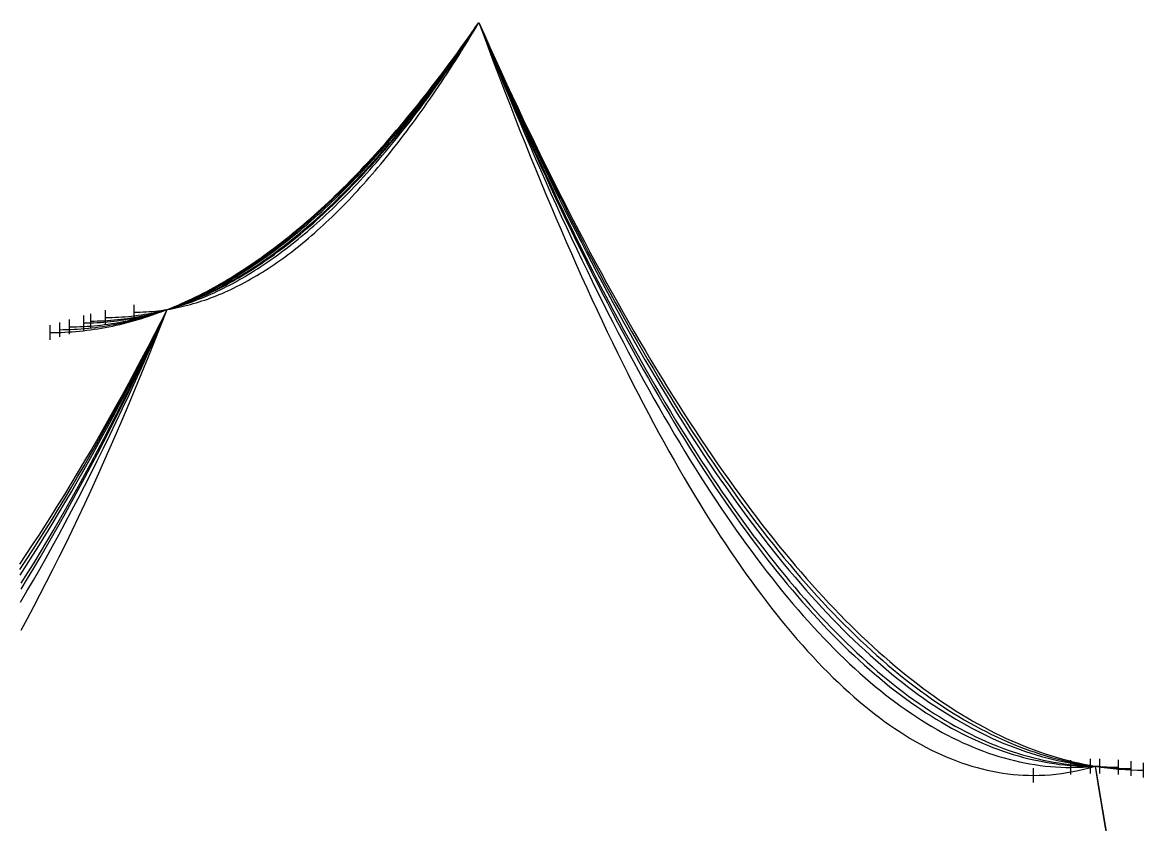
# Model space of a CAD drawing. Header units: metres. Extents: x -87 to 28195, y -4474 to 524.
# Drawn here: x 4300 to 5073, y -298 to 255 of the extents above; entities that cross this region are included whole.
import ezdxf

# ---------------------------------------------------------------- set-up
doc = ezdxf.new("R2010")
doc.units = ezdxf.units.M
for name, color, linetype in [('CATENARIES_-10_bare', 7, 'Continuous'), ('CATENARIES_-10_ICE', 7, 'Continuous'), ('CATENARIES_-19_bare', 7, 'Continuous'), ('CATENARIES_-19_HEAVY_ICE', 7, 'Continuous'), ('CATENARIES_0', 7, 'Continuous'), ('CATENARIES_0_ICE', 7, 'Continuous'), ('CATENARIES_50_theoretical', 7, 'Continuous')]:
    doc.layers.add(name, color=color, linetype=linetype)

msp = doc.modelspace()

# ---------------------------------------------------------------- linework, layer by layer
at = {"layer": 'CATENARIES_-10_bare'}
for p, q in [((4325.73, 38.17), (4325.73, 48.17)), ((5064.84, -264.47), (5064.84, -254.47))]:
    msp.add_line(p, q, dxfattribs=at)
for points in [[(4325.73, 43.17, 0), (4325.73, 43.17, 0), (4328.2, 43.19, 0), (4330.68, 43.24, 0), (4333.15, 43.31, 0), (4335.62, 43.42, 0), (4338.09, 43.56, 0), (4340.57, 43.73, 0), (4343.04, 43.93, 0), (4345.51, 44.16, 0), (4347.98, 44.43, 0), (4350.46, 44.72, 0), (4352.93, 45.05, 0), (4355.4, 45.4, 0), (4357.88, 45.79, 0), (4360.35, 46.21, 0), (4362.82, 46.66, 0), (4365.29, 47.14, 0), (4367.77, 47.65, 0), (4370.24, 48.19, 0), (4372.71, 48.76, 0), (4375.18, 49.36, 0), (4377.66, 50, 0), (4380.13, 50.66, 0), (4382.6, 51.36, 0), (4385.07, 52.09, 0), (4387.55, 52.84, 0), (4390.02, 53.63, 0), (4392.49, 54.45, 0), (4394.96, 55.3, 0), (4397.44, 56.19, 0), (4399.91, 57.1, 0), (4402.33, 58.02, 0), (4404.74, 58.97, 0), (4407.16, 59.95, 0), (4409.57, 60.96, 0), (4411.99, 62, 0), (4414.4, 63.07, 0), (4416.82, 64.17, 0), (4419.23, 65.3, 0), (4421.65, 66.46, 0), (4424.06, 67.65, 0), (4426.48, 68.86, 0), (4428.89, 70.11, 0), (4431.31, 71.39, 0), (4433.72, 72.69, 0), (4436.14, 74.03, 0), (4438.55, 75.39, 0), (4440.97, 76.79, 0), (4443.39, 78.21, 0), (4445.8, 79.67, 0), (4448.22, 81.15, 0), (4450.63, 82.66, 0), (4453.05, 84.21, 0), (4455.46, 85.78, 0), (4457.88, 87.38, 0), (4460.29, 89.01, 0), (4462.71, 90.67, 0), (4465.12, 92.36, 0), (4467.54, 94.08, 0), (4469.95, 95.83, 0), (4472.37, 97.61, 0), (4474.78, 99.42, 0), (4477.2, 101.26, 0), (4479.61, 103.13, 0), (4482.03, 105.02, 0), (4484.44, 106.95, 0), (4486.86, 108.91, 0), (4489.28, 110.89, 0), (4491.69, 112.91, 0), (4494.11, 114.96, 0), (4496.52, 117.03, 0), (4498.94, 119.14, 0), (4501.35, 121.27, 0), (4503.77, 123.44, 0), (4506.18, 125.63, 0), (4508.6, 127.85, 0), (4511.01, 130.11, 0), (4513.43, 132.39, 0), (4515.84, 134.7, 0), (4518.26, 137.04, 0), (4520.67, 139.42, 0), (4523.09, 141.82, 0), (4525.5, 144.25, 0), (4527.92, 146.71, 0), (4530.34, 149.2, 0), (4532.75, 151.72, 0), (4535.17, 154.27, 0), (4537.58, 156.85, 0), (4540, 159.46, 0), (4542.41, 162.1, 0), (4544.83, 164.77, 0), (4547.24, 167.47, 0), (4549.66, 170.19, 0), (4552.07, 172.95, 0), (4554.49, 175.74, 0), (4556.9, 178.56, 0), (4559.32, 181.4, 0), (4561.73, 184.28, 0), (4564.15, 187.19, 0), (4566.56, 190.12, 0), (4568.98, 193.09, 0), (4571.39, 196.09, 0), (4573.81, 199.11, 0), (4576.23, 202.17, 0), (4578.64, 205.25, 0), (4581.06, 208.37, 0), (4583.47, 211.51, 0), (4585.89, 214.68, 0), (4588.3, 217.89, 0), (4590.72, 221.12, 0), (4593.13, 224.39, 0), (4595.55, 227.68, 0), (4597.96, 231, 0), (4600.38, 234.36, 0), (4602.79, 237.74, 0), (4605.21, 241.15, 0), (4607.62, 244.59, 0), (4610.04, 248.07, 0), (4612.45, 251.57, 0), (4614.87, 255.1, 0)], [(4614.87, 255.1, 0), (4618.63, 246.5, 0), (4622.39, 237.97, 0), (4626.15, 229.51, 0), (4629.92, 221.13, 0), (4633.68, 212.82, 0), (4637.44, 204.58, 0), (4641.2, 196.42, 0), (4644.96, 188.33, 0), (4648.72, 180.31, 0), (4652.49, 172.37, 0), (4656.25, 164.5, 0), (4660.01, 156.7, 0), (4663.77, 148.98, 0), (4667.53, 141.32, 0), (4671.29, 133.75, 0), (4675.05, 126.24, 0), (4678.82, 118.81, 0), (4682.58, 111.45, 0), (4686.34, 104.16, 0), (4690.1, 96.95, 0), (4693.86, 89.81, 0), (4697.62, 82.74, 0), (4701.38, 75.75, 0), (4705.15, 68.83, 0), (4708.91, 61.98, 0), (4712.67, 55.2, 0), (4716.43, 48.5, 0), (4720.19, 41.87, 0), (4723.95, 35.31, 0), (4727.72, 28.83, 0), (4731.48, 22.41, 0), (4735.24, 16.07, 0), (4739, 9.81, 0), (4742.76, 3.61, 0), (4746.52, -2.51, 0), (4750.28, -8.56, 0), (4754.05, -14.54, 0), (4757.81, -20.44, 0), (4761.57, -26.28, 0), (4765.33, -32.04, 0), (4769.09, -37.72, 0), (4772.85, -43.34, 0), (4776.61, -48.88, 0), (4780.38, -54.35, 0), (4784.14, -59.75, 0), (4787.9, -65.07, 0), (4791.66, -70.33, 0), (4795.42, -75.51, 0), (4799.18, -80.62, 0), (4802.95, -85.65, 0), (4806.71, -90.62, 0), (4810.47, -95.51, 0), (4814.23, -100.33, 0), (4817.99, -105.08, 0), (4821.75, -109.75, 0), (4825.51, -114.35, 0), (4829.28, -118.89, 0), (4833.04, -123.34, 0), (4836.8, -127.73, 0), (4840.56, -132.05, 0), (4844.32, -136.29, 0), (4848.08, -140.46, 0), (4851.84, -144.56, 0), (4855.61, -148.58, 0), (4859.37, -152.54, 0), (4863.13, -156.42, 0), (4866.89, -160.23, 0), (4870.65, -163.97, 0), (4874.41, -167.64, 0), (4878.18, -171.23, 0), (4881.94, -174.76, 0), (4885.7, -178.21, 0), (4889.46, -181.59, 0), (4893.22, -184.89, 0), (4896.98, -188.13, 0), (4900.74, -191.29, 0), (4904.51, -194.38, 0), (4908.27, -197.4, 0), (4912.03, -200.35, 0), (4915.79, -203.23, 0), (4919.55, -206.03, 0), (4923.31, -208.76, 0), (4927.07, -211.42, 0), (4930.84, -214.01, 0), (4934.6, -216.53, 0), (4938.36, -218.98, 0), (4942.12, -221.35, 0), (4945.88, -223.65, 0), (4949.64, -225.88, 0), (4953.41, -228.04, 0), (4957.17, -230.13, 0), (4960.93, -232.14, 0), (4964.69, -234.08, 0), (4968.45, -235.96, 0), (4972.21, -237.76, 0), (4975.97, -239.48, 0), (4979.74, -241.14, 0), (4983.5, -242.72, 0), (4987.26, -244.24, 0), (4991.02, -245.68, 0), (4994.78, -247.05, 0), (4998.54, -248.35, 0), (5002.3, -249.57, 0), (5006.07, -250.73, 0), (5009.83, -251.81, 0), (5013.59, -252.82, 0), (5017.35, -253.76, 0), (5021.11, -254.63, 0), (5024.87, -255.43, 0), (5028.64, -256.15, 0), (5032.4, -256.81, 0), (5036.16, -257.39, 0), (5039.92, -257.9, 0), (5044.07, -258.38, 0), (5048.23, -258.77, 0), (5052.38, -259.08, 0), (5056.54, -259.3, 0), (5060.69, -259.43, 0), (5064.84, -259.47, 0)], [(4298.31, -122.14, 0), (4302.73, -115.45, 0), (4307.14, -108.66, 0), (4311.56, -101.76, 0), (4315.98, -94.77, 0), (4320.4, -87.68, 0), (4324.81, -80.49, 0), (4329.23, -73.2, 0), (4333.65, -65.81, 0), (4338.07, -58.32, 0), (4342.48, -50.73, 0), (4346.9, -43.03, 0), (4351.32, -35.24, 0), (4355.74, -27.35, 0), (4360.15, -19.36, 0), (4364.57, -11.26, 0), (4368.99, -3.07, 0), (4373.41, 5.22, 0), (4377.82, 13.62, 0), (4382.24, 22.11, 0), (4386.66, 30.71, 0), (4391.08, 39.41, 0), (4395.49, 48.2, 0), (4399.91, 57.1, 0)], [(5039.92, -257.9, 0), (5042.42, -272.89, 0), (5044.92, -287.74, 0), (5047.42, -302.45, 0)]]:
    msp.add_polyline3d(points, dxfattribs=at)
at = {"layer": 'CATENARIES_-10_ICE'}
for p, q in [((4342.24, 42.84), (4342.24, 52.84)), ((5043.2, -262.93), (5043.2, -252.93))]:
    msp.add_line(p, q, dxfattribs=at)
for points in [[(4342.24, 47.84, 0), (4344.55, 47.86, 0), (4346.86, 47.9, 0), (4349.16, 47.98, 0), (4351.47, 48.08, 0), (4353.78, 48.21, 0), (4356.08, 48.38, 0), (4358.39, 48.57, 0), (4360.7, 48.79, 0), (4363, 49.04, 0), (4365.31, 49.32, 0), (4367.62, 49.64, 0), (4369.92, 49.98, 0), (4372.23, 50.35, 0), (4374.54, 50.75, 0), (4376.84, 51.18, 0), (4379.15, 51.63, 0), (4381.46, 52.12, 0), (4383.76, 52.64, 0), (4386.07, 53.19, 0), (4388.38, 53.77, 0), (4390.68, 54.37, 0), (4392.99, 55.01, 0), (4395.3, 55.68, 0), (4397.6, 56.37, 0), (4399.91, 57.1, 0), (4402.2, 57.85, 0), (4404.48, 58.63, 0), (4406.77, 59.43, 0), (4409.06, 60.27, 0), (4411.34, 61.13, 0), (4413.63, 62.03, 0), (4415.92, 62.95, 0), (4418.2, 63.91, 0), (4420.49, 64.89, 0), (4422.78, 65.9, 0), (4425.06, 66.94, 0), (4427.35, 68.01, 0), (4429.64, 69.11, 0), (4431.93, 70.23, 0), (4434.21, 71.39, 0), (4436.5, 72.58, 0), (4438.79, 73.79, 0), (4441.07, 75.03, 0), (4443.36, 76.31, 0), (4445.65, 77.61, 0), (4447.93, 78.94, 0), (4450.22, 80.3, 0), (4452.51, 81.69, 0), (4454.79, 83.11, 0), (4457.08, 84.56, 0), (4459.37, 86.04, 0), (4461.65, 87.54, 0), (4463.94, 89.08, 0), (4466.23, 90.64, 0), (4468.51, 92.24, 0), (4470.8, 93.86, 0), (4473.09, 95.51, 0), (4475.37, 97.2, 0), (4477.66, 98.91, 0), (4479.95, 100.65, 0), (4482.24, 102.42, 0), (4484.52, 104.21, 0), (4486.81, 106.04, 0), (4489.1, 107.9, 0), (4491.38, 109.78, 0), (4493.67, 111.7, 0), (4495.96, 113.64, 0), (4498.24, 115.62, 0), (4500.53, 117.62, 0), (4502.82, 119.65, 0), (4505.1, 121.71, 0), (4507.39, 123.8, 0), (4509.68, 125.92, 0), (4511.96, 128.07, 0), (4514.25, 130.25, 0), (4516.54, 132.46, 0), (4518.82, 134.7, 0), (4521.11, 136.96, 0), (4523.4, 139.26, 0), (4525.68, 141.58, 0), (4527.97, 143.93, 0), (4530.26, 146.32, 0), (4532.54, 148.73, 0), (4534.83, 151.17, 0), (4537.12, 153.64, 0), (4539.41, 156.14, 0), (4541.69, 158.67, 0), (4543.98, 161.23, 0), (4546.27, 163.82, 0), (4548.55, 166.44, 0), (4550.84, 169.08, 0), (4553.13, 171.76, 0), (4555.41, 174.46, 0), (4557.7, 177.2, 0), (4559.99, 179.96, 0), (4562.27, 182.75, 0), (4564.56, 185.58, 0), (4566.85, 188.43, 0), (4569.13, 191.31, 0), (4571.42, 194.22, 0), (4573.71, 197.16, 0), (4575.99, 200.13, 0), (4578.28, 203.13, 0), (4580.57, 206.16, 0), (4582.85, 209.21, 0), (4585.14, 212.3, 0), (4587.43, 215.42, 0), (4589.72, 218.56, 0), (4592, 221.74, 0), (4594.29, 224.94, 0), (4596.58, 228.17, 0), (4598.86, 231.44, 0), (4601.15, 234.73, 0), (4603.44, 238.05, 0), (4605.72, 241.4, 0), (4608.01, 244.78, 0), (4610.3, 248.19, 0), (4612.58, 251.63, 0), (4614.87, 255.1, 0)], [(4614.87, 255.1, 0), (4618.44, 246.54, 0), (4622.01, 238.05, 0), (4625.59, 229.64, 0), (4629.16, 221.3, 0), (4632.73, 213.03, 0), (4636.3, 204.83, 0), (4639.87, 196.71, 0), (4643.44, 188.66, 0), (4647.02, 180.68, 0), (4650.59, 172.78, 0), (4654.16, 164.95, 0), (4657.73, 157.19, 0), (4661.3, 149.5, 0), (4664.88, 141.89, 0), (4668.45, 134.35, 0), (4672.02, 126.88, 0), (4675.59, 119.48, 0), (4679.16, 112.16, 0), (4682.74, 104.91, 0), (4686.31, 97.73, 0), (4689.88, 90.62, 0), (4693.45, 83.59, 0), (4697.02, 76.63, 0), (4700.59, 69.74, 0), (4704.17, 62.92, 0), (4707.74, 56.18, 0), (4711.31, 49.5, 0), (4714.88, 42.9, 0), (4718.45, 36.38, 0), (4722.03, 29.92, 0), (4725.6, 23.54, 0), (4729.17, 17.23, 0), (4732.74, 10.99, 0), (4736.31, 4.82, 0), (4739.88, -1.28, 0), (4743.46, -7.3, 0), (4747.03, -13.25, 0), (4750.6, -19.13, 0), (4754.17, -24.94, 0), (4757.74, -30.67, 0), (4761.32, -36.33, 0), (4764.89, -41.93, 0), (4768.46, -47.45, 0), (4772.03, -52.89, 0), (4775.6, -58.27, 0), (4779.18, -63.57, 0), (4782.75, -68.81, 0), (4786.32, -73.97, 0), (4789.89, -79.06, 0), (4793.46, -84.07, 0), (4797.03, -89.02, 0), (4800.61, -93.89, 0), (4804.18, -98.69, 0), (4807.75, -103.42, 0), (4811.32, -108.08, 0), (4814.89, -112.67, 0), (4818.47, -117.19, 0), (4822.04, -121.63, 0), (4825.61, -126, 0), (4829.18, -130.3, 0), (4832.75, -134.53, 0), (4836.32, -138.69, 0), (4839.9, -142.78, 0), (4843.47, -146.79, 0), (4847.04, -150.73, 0), (4850.61, -154.61, 0), (4854.18, -158.41, 0), (4857.76, -162.14, 0), (4861.33, -165.79, 0), (4864.9, -169.38, 0), (4868.47, -172.9, 0), (4872.04, -176.34, 0), (4875.61, -179.71, 0), (4879.19, -183.01, 0), (4882.76, -186.24, 0), (4886.33, -189.4, 0), (4889.9, -192.49, 0), (4893.47, -195.5, 0), (4897.05, -198.45, 0), (4900.62, -201.32, 0), (4904.19, -204.12, 0), (4907.76, -206.85, 0), (4911.33, -209.51, 0), (4914.91, -212.1, 0), (4918.48, -214.62, 0), (4922.05, -217.07, 0), (4925.62, -219.44, 0), (4929.19, -221.74, 0), (4932.76, -223.98, 0), (4936.34, -226.14, 0), (4939.91, -228.23, 0), (4943.48, -230.25, 0), (4947.05, -232.2, 0), (4950.62, -234.07, 0), (4954.2, -235.88, 0), (4957.77, -237.61, 0), (4961.34, -239.28, 0), (4964.91, -240.87, 0), (4968.48, -242.39, 0), (4972.05, -243.84, 0), (4975.63, -245.22, 0), (4979.2, -246.53, 0), (4982.77, -247.77, 0), (4986.34, -248.93, 0), (4989.91, -250.03, 0), (4993.49, -251.05, 0), (4997.06, -252, 0), (5000.63, -252.89, 0), (5004.2, -253.7, 0), (5007.77, -254.44, 0), (5011.35, -255.11, 0), (5014.92, -255.7, 0), (5018.49, -256.23, 0), (5022.06, -256.69, 0), (5025.63, -257.07, 0), (5029.2, -257.38, 0), (5032.78, -257.63, 0), (5036.35, -257.8, 0), (5039.92, -257.9, 0), (5043.2, -257.93, 0)], [(4299.23, -131.69, 0), (4303.6, -124.68, 0), (4307.98, -117.55, 0), (4312.36, -110.32, 0), (4316.74, -102.98, 0), (4321.11, -95.53, 0), (4325.49, -87.97, 0), (4329.87, -80.31, 0), (4334.25, -72.54, 0), (4338.62, -64.65, 0), (4343, -56.66, 0), (4347.38, -48.56, 0), (4351.76, -40.36, 0), (4356.13, -32.04, 0), (4360.51, -23.62, 0), (4364.89, -15.08, 0), (4369.27, -6.44, 0), (4373.64, 2.31, 0), (4378.02, 11.17, 0), (4382.4, 20.14, 0), (4386.78, 29.21, 0), (4391.15, 38.4, 0), (4395.53, 47.7, 0), (4399.91, 57.1, 0)], [(5039.92, -257.9, 0), (5042.38, -272.74, 0), (5044.84, -287.43, 0), (5047.3, -301.99, 0)]]:
    msp.add_polyline3d(points, dxfattribs=at)
at = {"layer": 'CATENARIES_-19_bare'}
for p, q in [((4319.22, 36.19), (4319.22, 46.19)), ((5073.38, -265.63), (5073.38, -255.63))]:
    msp.add_line(p, q, dxfattribs=at)
for points in [[(4319.22, 41.19, 0), (4321.74, 41.21, 0), (4324.26, 41.25, 0), (4326.78, 41.33, 0), (4329.31, 41.44, 0), (4331.83, 41.58, 0), (4334.35, 41.75, 0), (4336.87, 41.95, 0), (4339.39, 42.19, 0), (4341.91, 42.45, 0), (4344.44, 42.75, 0), (4346.96, 43.07, 0), (4349.48, 43.43, 0), (4352, 43.82, 0), (4354.52, 44.24, 0), (4357.04, 44.69, 0), (4359.56, 45.17, 0), (4362.09, 45.68, 0), (4364.61, 46.22, 0), (4367.13, 46.8, 0), (4369.65, 47.41, 0), (4372.17, 48.04, 0), (4374.69, 48.71, 0), (4377.22, 49.41, 0), (4379.74, 50.14, 0), (4382.26, 50.9, 0), (4384.78, 51.69, 0), (4387.3, 52.52, 0), (4389.82, 53.37, 0), (4392.35, 54.26, 0), (4394.87, 55.17, 0), (4397.39, 56.12, 0), (4399.91, 57.1, 0), (4402.38, 58.09, 0), (4404.85, 59.11, 0), (4407.32, 60.16, 0), (4409.79, 61.24, 0), (4412.26, 62.34, 0), (4414.73, 63.48, 0), (4417.21, 64.65, 0), (4419.68, 65.85, 0), (4422.15, 67.08, 0), (4424.62, 68.34, 0), (4427.09, 69.62, 0), (4429.56, 70.94, 0), (4432.03, 72.29, 0), (4434.5, 73.67, 0), (4436.97, 75.07, 0), (4439.44, 76.51, 0), (4441.91, 77.98, 0), (4444.38, 79.48, 0), (4446.86, 81, 0), (4449.33, 82.56, 0), (4451.8, 84.15, 0), (4454.27, 85.76, 0), (4456.74, 87.41, 0), (4459.21, 89.09, 0), (4461.68, 90.79, 0), (4464.15, 92.53, 0), (4466.62, 94.29, 0), (4469.09, 96.09, 0), (4471.56, 97.92, 0), (4474.03, 99.77, 0), (4476.5, 101.66, 0), (4478.98, 103.57, 0), (4481.45, 105.52, 0), (4483.92, 107.49, 0), (4486.39, 109.5, 0), (4488.86, 111.53, 0), (4491.33, 113.6, 0), (4493.8, 115.69, 0), (4496.27, 117.82, 0), (4498.74, 119.97, 0), (4501.21, 122.16, 0), (4503.68, 124.37, 0), (4506.15, 126.62, 0), (4508.63, 128.89, 0), (4511.1, 131.2, 0), (4513.57, 133.53, 0), (4516.04, 135.9, 0), (4518.51, 138.29, 0), (4520.98, 140.72, 0), (4523.45, 143.17, 0), (4525.92, 145.66, 0), (4528.39, 148.17, 0), (4530.86, 150.72, 0), (4533.33, 153.29, 0), (4535.8, 155.9, 0), (4538.28, 158.53, 0), (4540.75, 161.19, 0), (4543.22, 163.89, 0), (4545.69, 166.61, 0), (4548.16, 169.37, 0), (4550.63, 172.15, 0), (4553.1, 174.97, 0), (4555.57, 177.81, 0), (4558.04, 180.69, 0), (4560.51, 183.59, 0), (4562.98, 186.53, 0), (4565.45, 189.49, 0), (4567.92, 192.48, 0), (4570.4, 195.51, 0), (4572.87, 198.56, 0), (4575.34, 201.65, 0), (4577.81, 204.76, 0), (4580.28, 207.91, 0), (4582.75, 211.08, 0), (4585.22, 214.29, 0), (4587.69, 217.53, 0), (4590.16, 220.79, 0), (4592.63, 224.09, 0), (4595.1, 227.41, 0), (4597.57, 230.77, 0), (4600.05, 234.15, 0), (4602.52, 237.57, 0), (4604.99, 241.01, 0), (4607.46, 244.49, 0), (4609.93, 248, 0), (4612.4, 251.53, 0), (4614.87, 255.1, 0)], [(4614.87, 255.1, 0), (4618.7, 246.49, 0), (4622.53, 237.95, 0), (4626.36, 229.48, 0), (4630.19, 221.09, 0), (4634.02, 212.77, 0), (4637.85, 204.52, 0), (4641.67, 196.34, 0), (4645.5, 188.24, 0), (4649.33, 180.22, 0), (4653.16, 172.26, 0), (4656.99, 164.38, 0), (4660.82, 156.57, 0), (4664.65, 148.84, 0), (4668.48, 141.18, 0), (4672.31, 133.59, 0), (4676.14, 126.07, 0), (4679.97, 118.63, 0), (4683.8, 111.26, 0), (4687.63, 103.97, 0), (4691.46, 96.74, 0), (4695.28, 89.59, 0), (4699.11, 82.51, 0), (4702.94, 75.51, 0), (4706.77, 68.58, 0), (4710.6, 61.72, 0), (4714.43, 54.93, 0), (4718.26, 48.22, 0), (4722.09, 41.58, 0), (4725.92, 35.01, 0), (4729.75, 28.51, 0), (4733.58, 22.09, 0), (4737.41, 15.74, 0), (4741.24, 9.46, 0), (4745.07, 3.26, 0), (4748.89, -2.88, 0), (4752.72, -8.94, 0), (4756.55, -14.92, 0), (4760.38, -20.84, 0), (4764.21, -26.68, 0), (4768.04, -32.45, 0), (4771.87, -38.15, 0), (4775.7, -43.78, 0), (4779.53, -49.33, 0), (4783.36, -54.81, 0), (4787.19, -60.22, 0), (4791.02, -65.55, 0), (4794.85, -70.82, 0), (4798.68, -76.01, 0), (4802.5, -81.13, 0), (4806.33, -86.17, 0), (4810.16, -91.15, 0), (4813.99, -96.05, 0), (4817.82, -100.88, 0), (4821.65, -105.64, 0), (4825.48, -110.32, 0), (4829.31, -114.94, 0), (4833.14, -119.48, 0), (4836.97, -123.95, 0), (4840.8, -128.34, 0), (4844.63, -132.67, 0), (4848.46, -136.92, 0), (4852.29, -141.1, 0), (4856.11, -145.21, 0), (4859.94, -149.25, 0), (4863.77, -153.21, 0), (4867.6, -157.1, 0), (4871.43, -160.92, 0), (4875.26, -164.67, 0), (4879.09, -168.35, 0), (4882.92, -171.95, 0), (4886.75, -175.49, 0), (4890.58, -178.95, 0), (4894.41, -182.34, 0), (4898.24, -185.65, 0), (4902.07, -188.9, 0), (4905.9, -192.07, 0), (4909.72, -195.17, 0), (4913.55, -198.2, 0), (4917.38, -201.16, 0), (4921.21, -204.04, 0), (4925.04, -206.86, 0), (4928.87, -209.6, 0), (4932.7, -212.27, 0), (4936.53, -214.87, 0), (4940.36, -217.39, 0), (4944.19, -219.85, 0), (4948.02, -222.23, 0), (4951.85, -224.54, 0), (4955.68, -226.78, 0), (4959.51, -228.95, 0), (4963.33, -231.04, 0), (4967.16, -233.07, 0), (4970.99, -235.02, 0), (4974.82, -236.9, 0), (4978.65, -238.71, 0), (4982.48, -240.45, 0), (4986.31, -242.11, 0), (4990.14, -243.71, 0), (4993.97, -245.23, 0), (4997.8, -246.68, 0), (5001.63, -248.06, 0), (5005.46, -249.36, 0), (5009.29, -250.6, 0), (5013.12, -251.76, 0), (5016.94, -252.85, 0), (5020.77, -253.87, 0), (5024.6, -254.82, 0), (5028.43, -255.7, 0), (5032.26, -256.5, 0), (5036.09, -257.24, 0), (5039.92, -257.9, 0), (5044.1, -258.54, 0), (5048.28, -259.1, 0), (5052.47, -259.57, 0), (5056.65, -259.95, 0), (5060.83, -260.25, 0), (5065.01, -260.46, 0), (5069.2, -260.59, 0), (5073.38, -260.63, 0)], [(4298.2, -118.5, 0), (4302.62, -111.93, 0), (4307.04, -105.26, 0), (4311.46, -98.5, 0), (4315.89, -91.64, 0), (4320.31, -84.68, 0), (4324.73, -77.63, 0), (4329.15, -70.48, 0), (4333.58, -63.24, 0), (4338, -55.89, 0), (4342.42, -48.45, 0), (4346.84, -40.92, 0), (4351.26, -33.28, 0), (4355.69, -25.55, 0), (4360.11, -17.72, 0), (4364.53, -9.8, 0), (4368.95, -1.78, 0), (4373.38, 6.34, 0), (4377.8, 14.56, 0), (4382.22, 22.87, 0), (4386.64, 31.28, 0), (4391.07, 39.79, 0), (4395.49, 48.4, 0), (4399.91, 57.1, 0)], [(5039.92, -257.9, 0), (5042.46, -273.03, 0), (5045, -288.02, 0), (5047.54, -302.87, 0)]]:
    msp.add_polyline3d(points, dxfattribs=at)
at = {"layer": 'CATENARIES_-19_HEAVY_ICE'}
for p, q in [((4357.41, 46.57), (4357.41, 56.57)), ((5023.3, -263.75), (5023.3, -253.75))]:
    msp.add_line(p, q, dxfattribs=at)
for points in [[(4357.41, 51.57, 0), (4359.65, 51.58, 0), (4361.89, 51.63, 0), (4364.12, 51.7, 0), (4366.36, 51.81, 0), (4368.6, 51.95, 0), (4370.83, 52.12, 0), (4373.07, 52.32, 0), (4375.31, 52.55, 0), (4377.54, 52.81, 0), (4379.78, 53.1, 0), (4382.02, 53.42, 0), (4384.25, 53.77, 0), (4386.49, 54.16, 0), (4388.73, 54.57, 0), (4390.96, 55.02, 0), (4393.2, 55.49, 0), (4395.44, 56, 0), (4397.67, 56.53, 0), (4399.91, 57.1, 0), (4402.06, 57.67, 0), (4404.21, 58.28, 0), (4406.36, 58.91, 0), (4408.51, 59.57, 0), (4410.66, 60.25, 0), (4412.81, 60.97, 0), (4414.96, 61.71, 0), (4417.11, 62.49, 0), (4419.26, 63.29, 0), (4421.41, 64.12, 0), (4423.56, 64.97, 0), (4425.71, 65.86, 0), (4427.85, 66.77, 0), (4430, 67.72, 0), (4432.15, 68.69, 0), (4434.3, 69.69, 0), (4436.45, 70.71, 0), (4438.6, 71.77, 0), (4440.75, 72.85, 0), (4442.9, 73.97, 0), (4445.05, 75.11, 0), (4447.2, 76.28, 0), (4449.35, 77.47, 0), (4451.5, 78.7, 0), (4453.65, 79.95, 0), (4455.8, 81.24, 0), (4457.95, 82.55, 0), (4460.1, 83.89, 0), (4462.25, 85.25, 0), (4464.4, 86.65, 0), (4466.55, 88.08, 0), (4468.7, 89.53, 0), (4470.85, 91.01, 0), (4473, 92.52, 0), (4475.15, 94.06, 0), (4477.3, 95.62, 0), (4479.45, 97.22, 0), (4481.59, 98.84, 0), (4483.74, 100.49, 0), (4485.89, 102.17, 0), (4488.04, 103.88, 0), (4490.19, 105.62, 0), (4492.34, 107.39, 0), (4494.49, 109.18, 0), (4496.64, 111, 0), (4498.79, 112.85, 0), (4500.94, 114.73, 0), (4503.09, 116.64, 0), (4505.24, 118.57, 0), (4507.39, 120.54, 0), (4509.54, 122.53, 0), (4511.69, 124.55, 0), (4513.84, 126.6, 0), (4515.99, 128.68, 0), (4518.14, 130.79, 0), (4520.29, 132.92, 0), (4522.44, 135.09, 0), (4524.59, 137.28, 0), (4526.74, 139.5, 0), (4528.89, 141.75, 0), (4531.04, 144.02, 0), (4533.19, 146.33, 0), (4535.33, 148.66, 0), (4537.48, 151.03, 0), (4539.63, 153.42, 0), (4541.78, 155.84, 0), (4543.93, 158.29, 0), (4546.08, 160.76, 0), (4548.23, 163.27, 0), (4550.38, 165.8, 0), (4552.53, 168.37, 0), (4554.68, 170.96, 0), (4556.83, 173.58, 0), (4558.98, 176.22, 0), (4561.13, 178.9, 0), (4563.28, 181.6, 0), (4565.43, 184.34, 0), (4567.58, 187.1, 0), (4569.73, 189.89, 0), (4571.88, 192.71, 0), (4574.03, 195.56, 0), (4576.18, 198.43, 0), (4578.33, 201.34, 0), (4580.48, 204.27, 0), (4582.63, 207.24, 0), (4584.78, 210.23, 0), (4586.93, 213.24, 0), (4589.07, 216.29, 0), (4591.22, 219.37, 0), (4593.37, 222.47, 0), (4595.52, 225.61, 0), (4597.67, 228.77, 0), (4599.82, 231.96, 0), (4601.97, 235.18, 0), (4604.12, 238.43, 0), (4606.27, 241.71, 0), (4608.42, 245.01, 0), (4610.57, 248.35, 0), (4612.72, 251.71, 0), (4614.87, 255.1, 0)], [(4614.87, 255.1, 0), (4618.42, 246.16, 0), (4621.97, 237.29, 0), (4625.52, 228.51, 0), (4629.08, 219.81, 0), (4632.63, 211.18, 0), (4636.18, 202.64, 0), (4639.73, 194.17, 0), (4643.28, 185.78, 0), (4646.83, 177.48, 0), (4650.39, 169.25, 0), (4653.94, 161.1, 0), (4657.49, 153.03, 0), (4661.04, 145.04, 0), (4664.59, 137.13, 0), (4668.14, 129.3, 0), (4671.7, 121.55, 0), (4675.25, 113.88, 0), (4678.8, 106.28, 0), (4682.35, 98.77, 0), (4685.9, 91.33, 0), (4689.45, 83.98, 0), (4693, 76.7, 0), (4696.56, 69.5, 0), (4700.11, 62.38, 0), (4703.66, 55.34, 0), (4707.21, 48.37, 0), (4710.76, 41.49, 0), (4714.31, 34.69, 0), (4717.87, 27.96, 0), (4721.42, 21.31, 0), (4724.97, 14.74, 0), (4728.52, 8.25, 0), (4732.07, 1.84, 0), (4735.62, -4.49, 0), (4739.17, -10.75, 0), (4742.73, -16.92, 0), (4746.28, -23.02, 0), (4749.83, -29.04, 0), (4753.38, -34.98, 0), (4756.93, -40.85, 0), (4760.48, -46.63, 0), (4764.04, -52.34, 0), (4767.59, -57.96, 0), (4771.14, -63.51, 0), (4774.69, -68.99, 0), (4778.24, -74.38, 0), (4781.79, -79.69, 0), (4785.35, -84.93, 0), (4788.9, -90.09, 0), (4792.45, -95.17, 0), (4796, -100.17, 0), (4799.55, -105.1, 0), (4803.1, -109.94, 0), (4806.65, -114.71, 0), (4810.21, -119.4, 0), (4813.76, -124.01, 0), (4817.31, -128.55, 0), (4820.86, -133.01, 0), (4824.41, -137.38, 0), (4827.96, -141.68, 0), (4831.52, -145.91, 0), (4835.07, -150.05, 0), (4838.62, -154.12, 0), (4842.17, -158.11, 0), (4845.72, -162.02, 0), (4849.27, -165.86, 0), (4852.82, -169.61, 0), (4856.38, -173.29, 0), (4859.93, -176.89, 0), (4863.48, -180.41, 0), (4867.03, -183.86, 0), (4870.58, -187.23, 0), (4874.13, -190.52, 0), (4877.69, -193.73, 0), (4881.24, -196.86, 0), (4884.79, -199.92, 0), (4888.34, -202.9, 0), (4891.89, -205.8, 0), (4895.44, -208.63, 0), (4899, -211.37, 0), (4902.55, -214.04, 0), (4906.1, -216.64, 0), (4909.65, -219.15, 0), (4913.2, -221.59, 0), (4916.75, -223.95, 0), (4920.3, -226.23, 0), (4923.86, -228.43, 0), (4927.41, -230.56, 0), (4930.96, -232.61, 0), (4934.51, -234.58, 0), (4938.06, -236.48, 0), (4941.61, -238.3, 0), (4945.17, -240.04, 0), (4948.72, -241.7, 0), (4952.27, -243.28, 0), (4955.82, -244.79, 0), (4959.37, -246.22, 0), (4962.92, -247.57, 0), (4966.48, -248.85, 0), (4970.03, -250.05, 0), (4973.58, -251.17, 0), (4977.13, -252.21, 0), (4980.68, -253.18, 0), (4984.23, -254.07, 0), (4987.78, -254.88, 0), (4991.34, -255.62, 0), (4994.89, -256.27, 0), (4998.44, -256.85, 0), (5001.99, -257.35, 0), (5005.54, -257.78, 0), (5009.09, -258.13, 0), (5012.65, -258.4, 0), (5016.2, -258.59, 0), (5019.75, -258.71, 0), (5023.3, -258.75, 0), (5027.46, -258.69, 0), (5031.61, -258.53, 0), (5035.77, -258.27, 0), (5039.92, -257.9, 0)], [(4298.74, -144.7, 0), (4303.14, -137.25, 0), (4307.54, -129.68, 0), (4311.94, -122, 0), (4316.34, -114.19, 0), (4320.74, -106.26, 0), (4325.13, -98.22, 0), (4329.53, -90.05, 0), (4333.93, -81.76, 0), (4338.33, -73.35, 0), (4342.73, -64.82, 0), (4347.13, -56.17, 0), (4351.53, -47.39, 0), (4355.92, -38.5, 0), (4360.32, -29.49, 0), (4364.72, -20.35, 0), (4369.12, -11.09, 0), (4373.52, -1.72, 0), (4377.92, 7.78, 0), (4382.32, 17.4, 0), (4386.71, 27.15, 0), (4391.11, 37.01, 0), (4395.51, 46.99, 0), (4399.91, 57.1, 0)], [(5039.92, -257.9, 0), (5042.38, -272.78, 0), (5044.84, -287.51, 0), (5047.3, -302.11, 0)]]:
    msp.add_polyline3d(points, dxfattribs=at)
at = {"layer": 'CATENARIES_0'}
for p, q in [((4332.4, 40.13), (4332.4, 50.13)), ((5056.1, -263.59), (5056.1, -253.59))]:
    msp.add_line(p, q, dxfattribs=at)
for points in [[(4332.4, 45.13, 0), (4334.81, 45.14, 0), (4337.22, 45.19, 0), (4339.64, 45.27, 0), (4342.05, 45.37, 0), (4344.46, 45.51, 0), (4346.87, 45.68, 0), (4349.28, 45.88, 0), (4351.69, 46.1, 0), (4354.1, 46.36, 0), (4356.51, 46.65, 0), (4358.92, 46.98, 0), (4361.33, 47.33, 0), (4363.75, 47.71, 0), (4366.16, 48.12, 0), (4368.57, 48.56, 0), (4370.98, 49.04, 0), (4373.39, 49.54, 0), (4375.8, 50.08, 0), (4378.21, 50.64, 0), (4380.62, 51.24, 0), (4383.03, 51.86, 0), (4385.44, 52.52, 0), (4387.86, 53.21, 0), (4390.27, 53.92, 0), (4392.68, 54.67, 0), (4395.09, 55.45, 0), (4397.5, 56.26, 0), (4399.91, 57.1, 0), (4402.27, 57.95, 0), (4404.63, 58.83, 0), (4407, 59.75, 0), (4409.36, 60.69, 0), (4411.72, 61.66, 0), (4414.08, 62.66, 0), (4416.45, 63.68, 0), (4418.81, 64.74, 0), (4421.17, 65.83, 0), (4423.53, 66.95, 0), (4425.89, 68.09, 0), (4428.26, 69.27, 0), (4430.62, 70.47, 0), (4432.98, 71.71, 0), (4435.34, 72.97, 0), (4437.71, 74.26, 0), (4440.07, 75.59, 0), (4442.43, 76.94, 0), (4444.79, 78.32, 0), (4447.15, 79.73, 0), (4449.52, 81.17, 0), (4451.88, 82.64, 0), (4454.24, 84.13, 0), (4456.6, 85.66, 0), (4458.96, 87.22, 0), (4461.33, 88.81, 0), (4463.69, 90.42, 0), (4466.05, 92.07, 0), (4468.41, 93.74, 0), (4470.78, 95.45, 0), (4473.14, 97.18, 0), (4475.5, 98.94, 0), (4477.86, 100.73, 0), (4480.22, 102.56, 0), (4482.59, 104.41, 0), (4484.95, 106.29, 0), (4487.31, 108.2, 0), (4489.67, 110.14, 0), (4492.04, 112.11, 0), (4494.4, 114.1, 0), (4496.76, 116.13, 0), (4499.12, 118.19, 0), (4501.48, 120.27, 0), (4503.85, 122.39, 0), (4506.21, 124.54, 0), (4508.57, 126.71, 0), (4510.93, 128.91, 0), (4513.3, 131.15, 0), (4515.66, 133.41, 0), (4518.02, 135.7, 0), (4520.38, 138.02, 0), (4522.74, 140.38, 0), (4525.11, 142.76, 0), (4527.47, 145.17, 0), (4529.83, 147.61, 0), (4532.19, 150.08, 0), (4534.56, 152.58, 0), (4536.92, 155.1, 0), (4539.28, 157.66, 0), (4541.64, 160.25, 0), (4544, 162.86, 0), (4546.37, 165.51, 0), (4548.73, 168.19, 0), (4551.09, 170.89, 0), (4553.45, 173.63, 0), (4555.82, 176.39, 0), (4558.18, 179.18, 0), (4560.54, 182.01, 0), (4562.9, 184.86, 0), (4565.26, 187.74, 0), (4567.63, 190.65, 0), (4569.99, 193.6, 0), (4572.35, 196.57, 0), (4574.71, 199.57, 0), (4577.07, 202.6, 0), (4579.44, 205.66, 0), (4581.8, 208.75, 0), (4584.16, 211.86, 0), (4586.52, 215.01, 0), (4588.89, 218.19, 0), (4591.25, 221.4, 0), (4593.61, 224.63, 0), (4595.97, 227.9, 0), (4598.33, 231.2, 0), (4600.7, 234.52, 0), (4603.06, 237.88, 0), (4605.42, 241.26, 0), (4607.78, 244.68, 0), (4610.15, 248.12, 0), (4612.51, 251.6, 0), (4614.87, 255.1, 0)], [(4614.87, 255.1, 0), (4618.57, 246.49, 0), (4622.26, 237.96, 0), (4625.96, 229.5, 0), (4629.65, 221.11, 0), (4633.35, 212.8, 0), (4637.05, 204.56, 0), (4640.74, 196.39, 0), (4644.44, 188.3, 0), (4648.13, 180.28, 0), (4651.83, 172.33, 0), (4655.53, 164.46, 0), (4659.22, 156.66, 0), (4662.92, 148.94, 0), (4666.62, 141.28, 0), (4670.31, 133.7, 0), (4674.01, 126.2, 0), (4677.7, 118.77, 0), (4681.4, 111.41, 0), (4685.1, 104.12, 0), (4688.79, 96.91, 0), (4692.49, 89.77, 0), (4696.18, 82.7, 0), (4699.88, 75.71, 0), (4703.58, 68.79, 0), (4707.27, 61.94, 0), (4710.97, 55.16, 0), (4714.66, 48.46, 0), (4718.36, 41.83, 0), (4722.06, 35.28, 0), (4725.75, 28.79, 0), (4729.45, 22.38, 0), (4733.14, 16.04, 0), (4736.84, 9.78, 0), (4740.54, 3.59, 0), (4744.23, -2.53, 0), (4747.93, -8.58, 0), (4751.63, -14.55, 0), (4755.32, -20.45, 0), (4759.02, -26.28, 0), (4762.71, -32.04, 0), (4766.41, -37.72, 0), (4770.11, -43.33, 0), (4773.8, -48.87, 0), (4777.5, -54.33, 0), (4781.19, -59.73, 0), (4784.89, -65.05, 0), (4788.59, -70.3, 0), (4792.28, -75.47, 0), (4795.98, -80.57, 0), (4799.67, -85.6, 0), (4803.37, -90.56, 0), (4807.07, -95.45, 0), (4810.76, -100.26, 0), (4814.46, -105, 0), (4818.15, -109.67, 0), (4821.85, -114.27, 0), (4825.55, -118.79, 0), (4829.24, -123.24, 0), (4832.94, -127.62, 0), (4836.64, -131.93, 0), (4840.33, -136.16, 0), (4844.03, -140.33, 0), (4847.72, -144.42, 0), (4851.42, -148.44, 0), (4855.12, -152.38, 0), (4858.81, -156.25, 0), (4862.51, -160.06, 0), (4866.2, -163.79, 0), (4869.9, -167.44, 0), (4873.6, -171.03, 0), (4877.29, -174.54, 0), (4880.99, -177.98, 0), (4884.68, -181.35, 0), (4888.38, -184.65, 0), (4892.08, -187.87, 0), (4895.77, -191.03, 0), (4899.47, -194.11, 0), (4903.16, -197.12, 0), (4906.86, -200.05, 0), (4910.56, -202.92, 0), (4914.25, -205.71, 0), (4917.95, -208.43, 0), (4921.65, -211.08, 0), (4925.34, -213.66, 0), (4929.04, -216.16, 0), (4932.73, -218.6, 0), (4936.43, -220.96, 0), (4940.13, -223.25, 0), (4943.82, -225.46, 0), (4947.52, -227.61, 0), (4951.21, -229.68, 0), (4954.91, -231.68, 0), (4958.61, -233.61, 0), (4962.3, -235.47, 0), (4966, -237.26, 0), (4969.69, -238.97, 0), (4973.39, -240.62, 0), (4977.09, -242.19, 0), (4980.78, -243.68, 0), (4984.48, -245.11, 0), (4988.17, -246.47, 0), (4991.87, -247.75, 0), (4995.57, -248.96, 0), (4999.26, -250.1, 0), (5002.96, -251.17, 0), (5006.66, -252.17, 0), (5010.35, -253.09, 0), (5014.05, -253.94, 0), (5017.74, -254.72, 0), (5021.44, -255.43, 0), (5025.14, -256.07, 0), (5028.83, -256.63, 0), (5032.53, -257.13, 0), (5036.22, -257.55, 0), (5039.92, -257.9, 0), (5043.96, -258.2, 0), (5048.01, -258.42, 0), (5052.05, -258.54, 0), (5056.1, -258.59, 0)], [(4298.46, -126.11, 0), (4302.87, -119.29, 0), (4307.28, -112.36, 0), (4311.69, -105.33, 0), (4316.1, -98.19, 0), (4320.51, -90.95, 0), (4324.92, -83.61, 0), (4329.33, -76.16, 0), (4333.74, -68.61, 0), (4338.16, -60.96, 0), (4342.57, -53.2, 0), (4346.98, -45.34, 0), (4351.39, -37.38, 0), (4355.8, -29.31, 0), (4360.21, -21.14, 0), (4364.62, -12.86, 0), (4369.03, -4.48, 0), (4373.44, 4, 0), (4377.85, 12.59, 0), (4382.27, 21.29, 0), (4386.68, 30.08, 0), (4391.09, 38.98, 0), (4395.5, 47.99, 0), (4399.91, 57.1, 0)], [(5039.92, -257.9, 0), (5042.38, -272.76, 0), (5044.84, -287.48, 0), (5047.3, -302.06, 0)]]:
    msp.add_polyline3d(points, dxfattribs=at)
at = {"layer": 'CATENARIES_0_ICE'}
for p, q in [((4347.2, 44.13), (4347.2, 54.13)), ((5036.7, -262.93), (5036.7, -252.93))]:
    msp.add_line(p, q, dxfattribs=at)
for points in [[(4347.2, 49.13, 0), (4349.49, 49.14, 0), (4351.78, 49.19, 0), (4354.08, 49.26, 0), (4356.37, 49.37, 0), (4358.66, 49.5, 0), (4360.95, 49.67, 0), (4363.24, 49.87, 0), (4365.53, 50.09, 0), (4367.83, 50.35, 0), (4370.12, 50.63, 0), (4372.41, 50.95, 0), (4374.7, 51.3, 0), (4376.99, 51.67, 0), (4379.28, 52.08, 0), (4381.58, 52.52, 0), (4383.87, 52.99, 0), (4386.16, 53.48, 0), (4388.45, 54.01, 0), (4390.74, 54.57, 0), (4393.03, 55.16, 0), (4395.33, 55.77, 0), (4397.62, 56.42, 0), (4399.91, 57.1, 0), (4402.15, 57.79, 0), (4404.39, 58.51, 0), (4406.63, 59.26, 0), (4408.87, 60.04, 0), (4411.11, 60.85, 0), (4413.35, 61.68, 0), (4415.58, 62.55, 0), (4417.82, 63.44, 0), (4420.06, 64.36, 0), (4422.3, 65.31, 0), (4424.54, 66.29, 0), (4426.78, 67.3, 0), (4429.02, 68.34, 0), (4431.26, 69.4, 0), (4433.5, 70.5, 0), (4435.74, 71.62, 0), (4437.98, 72.78, 0), (4440.22, 73.96, 0), (4442.45, 75.17, 0), (4444.69, 76.41, 0), (4446.93, 77.67, 0), (4449.17, 78.97, 0), (4451.41, 80.3, 0), (4453.65, 81.65, 0), (4455.89, 83.03, 0), (4458.13, 84.45, 0), (4460.37, 85.89, 0), (4462.61, 87.36, 0), (4464.85, 88.85, 0), (4467.09, 90.38, 0), (4469.32, 91.94, 0), (4471.56, 93.52, 0), (4473.8, 95.14, 0), (4476.04, 96.78, 0), (4478.28, 98.45, 0), (4480.52, 100.15, 0), (4482.76, 101.88, 0), (4485, 103.64, 0), (4487.24, 105.42, 0), (4489.48, 107.24, 0), (4491.72, 109.08, 0), (4493.95, 110.96, 0), (4496.19, 112.86, 0), (4498.43, 114.79, 0), (4500.67, 116.75, 0), (4502.91, 118.74, 0), (4505.15, 120.76, 0), (4507.39, 122.8, 0), (4509.63, 124.88, 0), (4511.87, 126.99, 0), (4514.11, 129.12, 0), (4516.35, 131.28, 0), (4518.59, 133.47, 0), (4520.82, 135.69, 0), (4523.06, 137.94, 0), (4525.3, 140.22, 0), (4527.54, 142.53, 0), (4529.78, 144.86, 0), (4532.02, 147.23, 0), (4534.26, 149.62, 0), (4536.5, 152.04, 0), (4538.74, 154.49, 0), (4540.98, 156.98, 0), (4543.22, 159.48, 0), (4545.46, 162.02, 0), (4547.69, 164.59, 0), (4549.93, 167.19, 0), (4552.17, 169.81, 0), (4554.41, 172.47, 0), (4556.65, 175.15, 0), (4558.89, 177.86, 0), (4561.13, 180.6, 0), (4563.37, 183.37, 0), (4565.61, 186.17, 0), (4567.85, 189, 0), (4570.09, 191.86, 0), (4572.33, 194.74, 0), (4574.56, 197.66, 0), (4576.8, 200.6, 0), (4579.04, 203.58, 0), (4581.28, 206.58, 0), (4583.52, 209.61, 0), (4585.76, 212.67, 0), (4588, 215.76, 0), (4590.24, 218.88, 0), (4592.48, 222.03, 0), (4594.72, 225.2, 0), (4596.96, 228.41, 0), (4599.2, 231.64, 0), (4601.43, 234.91, 0), (4603.67, 238.2, 0), (4605.91, 241.52, 0), (4608.15, 244.87, 0), (4610.39, 248.25, 0), (4612.63, 251.66, 0), (4614.87, 255.1, 0)], [(4614.87, 255.1, 0), (4618.41, 246.47, 0), (4621.96, 237.92, 0), (4625.5, 229.44, 0), (4629.05, 221.04, 0), (4632.59, 212.71, 0), (4636.14, 204.45, 0), (4639.68, 196.27, 0), (4643.23, 188.16, 0), (4646.77, 180.12, 0), (4650.32, 172.16, 0), (4653.86, 164.27, 0), (4657.41, 156.46, 0), (4660.95, 148.72, 0), (4664.5, 141.06, 0), (4668.04, 133.46, 0), (4671.59, 125.95, 0), (4675.13, 118.5, 0), (4678.68, 111.13, 0), (4682.22, 103.83, 0), (4685.77, 96.61, 0), (4689.31, 89.46, 0), (4692.85, 82.39, 0), (4696.4, 75.38, 0), (4699.94, 68.45, 0), (4703.49, 61.6, 0), (4707.03, 54.81, 0), (4710.58, 48.11, 0), (4714.12, 41.47, 0), (4717.67, 34.91, 0), (4721.21, 28.42, 0), (4724.76, 22, 0), (4728.3, 15.66, 0), (4731.85, 9.39, 0), (4735.39, 3.2, 0), (4738.94, -2.93, 0), (4742.48, -8.98, 0), (4746.03, -14.95, 0), (4749.57, -20.86, 0), (4753.12, -26.69, 0), (4756.66, -32.44, 0), (4760.21, -38.13, 0), (4763.75, -43.74, 0), (4767.29, -49.28, 0), (4770.84, -54.74, 0), (4774.38, -60.14, 0), (4777.93, -65.46, 0), (4781.47, -70.7, 0), (4785.02, -75.88, 0), (4788.56, -80.98, 0), (4792.11, -86, 0), (4795.65, -90.96, 0), (4799.2, -95.84, 0), (4802.74, -100.65, 0), (4806.29, -105.39, 0), (4809.83, -110.05, 0), (4813.38, -114.64, 0), (4816.92, -119.16, 0), (4820.47, -123.61, 0), (4824.01, -127.98, 0), (4827.56, -132.28, 0), (4831.1, -136.51, 0), (4834.65, -140.67, 0), (4838.19, -144.75, 0), (4841.73, -148.76, 0), (4845.28, -152.7, 0), (4848.82, -156.56, 0), (4852.37, -160.35, 0), (4855.91, -164.07, 0), (4859.46, -167.72, 0), (4863, -171.3, 0), (4866.55, -174.8, 0), (4870.09, -178.23, 0), (4873.64, -181.59, 0), (4877.18, -184.87, 0), (4880.73, -188.09, 0), (4884.27, -191.23, 0), (4887.82, -194.3, 0), (4891.36, -197.29, 0), (4894.91, -200.21, 0), (4898.45, -203.07, 0), (4902, -205.84, 0), (4905.54, -208.55, 0), (4909.09, -211.19, 0), (4912.63, -213.75, 0), (4916.17, -216.24, 0), (4919.72, -218.65, 0), (4923.26, -221, 0), (4926.81, -223.27, 0), (4930.35, -225.47, 0), (4933.9, -227.6, 0), (4937.44, -229.66, 0), (4940.99, -231.64, 0), (4944.53, -233.55, 0), (4948.08, -235.39, 0), (4951.62, -237.16, 0), (4955.17, -238.85, 0), (4958.71, -240.48, 0), (4962.26, -242.03, 0), (4965.8, -243.51, 0), (4969.35, -244.91, 0), (4972.89, -246.25, 0), (4976.44, -247.51, 0), (4979.98, -248.7, 0), (4983.52, -249.82, 0), (4987.07, -250.86, 0), (4990.61, -251.84, 0), (4994.16, -252.74, 0), (4997.7, -253.57, 0), (5001.25, -254.32, 0), (5004.79, -255.01, 0), (5008.34, -255.62, 0), (5011.88, -256.16, 0), (5015.43, -256.63, 0), (5018.97, -257.03, 0), (5022.52, -257.35, 0), (5026.06, -257.61, 0), (5029.61, -257.79, 0), (5033.15, -257.89, 0), (5036.7, -257.93, 0), (5039.92, -257.9, 0)], [(4299.05, -135.71, 0), (4303.43, -128.56, 0), (4307.82, -121.3, 0), (4312.2, -113.93, 0), (4316.59, -106.44, 0), (4320.97, -98.84, 0), (4325.36, -91.14, 0), (4329.75, -83.32, 0), (4334.13, -75.38, 0), (4338.52, -67.34, 0), (4342.9, -59.18, 0), (4347.29, -50.91, 0), (4351.67, -42.53, 0), (4356.06, -34.03, 0), (4360.44, -25.43, 0), (4364.83, -16.71, 0), (4369.21, -7.88, 0), (4373.6, 1.07, 0), (4377.98, 10.12, 0), (4382.37, 19.29, 0), (4386.75, 28.58, 0), (4391.14, 37.97, 0), (4395.52, 47.48, 0), (4399.91, 57.1, 0)], [(5039.92, -257.9, 0), (5042.34, -272.61, 0), (5044.77, -287.18, 0), (5047.19, -301.61, 0)]]:
    msp.add_polyline3d(points, dxfattribs=at)
at = {"layer": 'CATENARIES_50_theoretical'}
for p, q in [((4377.09, 50.26), (4377.09, 60.26)), ((4997.49, -269.25), (4997.49, -259.25))]:
    msp.add_line(p, q, dxfattribs=at)
for points in [[(4377.09, 55.26, 0), (4379.16, 55.28, 0), (4381.24, 55.32, 0), (4383.31, 55.4, 0), (4385.39, 55.51, 0), (4387.46, 55.64, 0), (4389.54, 55.81, 0), (4391.61, 56.01, 0), (4393.69, 56.23, 0), (4395.76, 56.49, 0), (4397.84, 56.78, 0), (4399.91, 57.1, 0), (4401.9, 57.43, 0), (4403.89, 57.8, 0), (4405.88, 58.19, 0), (4407.87, 58.61, 0), (4409.86, 59.05, 0), (4411.85, 59.53, 0), (4413.84, 60.03, 0), (4415.83, 60.56, 0), (4417.82, 61.12, 0), (4419.81, 61.7, 0), (4421.8, 62.31, 0), (4423.79, 62.96, 0), (4425.78, 63.63, 0), (4427.78, 64.32, 0), (4429.77, 65.05, 0), (4431.76, 65.8, 0), (4433.75, 66.58, 0), (4435.74, 67.39, 0), (4437.73, 68.23, 0), (4439.72, 69.1, 0), (4441.71, 69.99, 0), (4443.7, 70.91, 0), (4445.69, 71.86, 0), (4447.68, 72.84, 0), (4449.67, 73.84, 0), (4451.66, 74.88, 0), (4453.65, 75.94, 0), (4455.64, 77.03, 0), (4457.63, 78.14, 0), (4459.62, 79.29, 0), (4461.61, 80.46, 0), (4463.6, 81.66, 0), (4465.59, 82.89, 0), (4467.58, 84.15, 0), (4469.57, 85.44, 0), (4471.56, 86.75, 0), (4473.55, 88.09, 0), (4475.54, 89.46, 0), (4477.53, 90.86, 0), (4479.52, 92.28, 0), (4481.52, 93.73, 0), (4483.51, 95.21, 0), (4485.5, 96.72, 0), (4487.49, 98.26, 0), (4489.48, 99.83, 0), (4491.47, 101.42, 0), (4493.46, 103.04, 0), (4495.45, 104.69, 0), (4497.44, 106.37, 0), (4499.43, 108.07, 0), (4501.42, 109.81, 0), (4503.41, 111.57, 0), (4505.4, 113.36, 0), (4507.39, 115.17, 0), (4509.38, 117.02, 0), (4511.37, 118.89, 0), (4513.36, 120.8, 0), (4515.35, 122.73, 0), (4517.34, 124.68, 0), (4519.33, 126.67, 0), (4521.32, 128.68, 0), (4523.31, 130.73, 0), (4525.3, 132.8, 0), (4527.29, 134.89, 0), (4529.28, 137.02, 0), (4531.27, 139.17, 0), (4533.26, 141.36, 0), (4535.26, 143.57, 0), (4537.25, 145.81, 0), (4539.24, 148.07, 0), (4541.23, 150.37, 0), (4543.22, 152.69, 0), (4545.21, 155.04, 0), (4547.2, 157.42, 0), (4549.19, 159.83, 0), (4551.18, 162.27, 0), (4553.17, 164.73, 0), (4555.16, 167.22, 0), (4557.15, 169.74, 0), (4559.14, 172.29, 0), (4561.13, 174.87, 0), (4563.12, 177.47, 0), (4565.11, 180.1, 0), (4567.1, 182.77, 0), (4569.09, 185.45, 0), (4571.08, 188.17, 0), (4573.07, 190.92, 0), (4575.06, 193.69, 0), (4577.05, 196.49, 0), (4579.04, 199.32, 0), (4581.03, 202.18, 0), (4583.02, 205.07, 0), (4585.01, 207.98, 0), (4587, 210.93, 0), (4589, 213.9, 0), (4590.99, 216.9, 0), (4592.98, 219.93, 0), (4594.97, 222.98, 0), (4596.96, 226.07, 0), (4598.95, 229.18, 0), (4600.94, 232.32, 0), (4602.93, 235.49, 0), (4604.92, 238.69, 0), (4606.91, 241.91, 0), (4608.9, 245.17, 0), (4610.89, 248.45, 0), (4612.88, 251.76, 0), (4614.87, 255.1, 0)], [(4614.87, 255.1, 0), (4618.41, 245.47, 0), (4621.96, 235.93, 0), (4625.5, 226.49, 0), (4629.04, 217.13, 0), (4632.58, 207.87, 0), (4636.13, 198.69, 0), (4639.67, 189.61, 0), (4643.21, 180.62, 0), (4646.75, 171.73, 0), (4650.3, 162.92, 0), (4653.84, 154.2, 0), (4657.38, 145.58, 0), (4660.93, 137.05, 0), (4664.47, 128.6, 0), (4668.01, 120.25, 0), (4671.55, 111.99, 0), (4675.1, 103.82, 0), (4678.64, 95.74, 0), (4682.18, 87.75, 0), (4685.73, 79.86, 0), (4689.27, 72.05, 0), (4692.81, 64.33, 0), (4696.35, 56.71, 0), (4699.9, 49.17, 0), (4703.44, 41.73, 0), (4706.98, 34.37, 0), (4710.52, 27.11, 0), (4714.07, 19.94, 0), (4717.61, 12.85, 0), (4721.15, 5.86, 0), (4724.7, -1.04, 0), (4728.24, -7.85, 0), (4731.78, -14.58, 0), (4735.32, -21.21, 0), (4738.87, -27.75, 0), (4742.41, -34.2, 0), (4745.95, -40.57, 0), (4749.49, -46.84, 0), (4753.04, -53.02, 0), (4756.58, -59.11, 0), (4760.12, -65.12, 0), (4763.67, -71.03, 0), (4767.21, -76.85, 0), (4770.75, -82.59, 0), (4774.29, -88.23, 0), (4777.84, -93.79, 0), (4781.38, -99.25, 0), (4784.92, -104.63, 0), (4788.47, -109.91, 0), (4792.01, -115.11, 0), (4795.55, -120.22, 0), (4799.09, -125.23, 0), (4802.64, -130.16, 0), (4806.18, -135, 0), (4809.72, -139.75, 0), (4813.26, -144.41, 0), (4816.81, -148.98, 0), (4820.35, -153.46, 0), (4823.89, -157.86, 0), (4827.44, -162.16, 0), (4830.98, -166.37, 0), (4834.52, -170.5, 0), (4838.06, -174.54, 0), (4841.61, -178.48, 0), (4845.15, -182.34, 0), (4848.69, -186.11, 0), (4852.23, -189.79, 0), (4855.78, -193.38, 0), (4859.32, -196.88, 0), (4862.86, -200.29, 0), (4866.41, -203.62, 0), (4869.95, -206.85, 0), (4873.49, -210, 0), (4877.03, -213.06, 0), (4880.58, -216.03, 0), (4884.12, -218.91, 0), (4887.66, -221.7, 0), (4891.2, -224.4, 0), (4894.75, -227.01, 0), (4898.29, -229.54, 0), (4901.83, -231.97, 0), (4905.38, -234.32, 0), (4908.92, -236.58, 0), (4912.46, -238.75, 0), (4916, -240.83, 0), (4919.55, -242.82, 0), (4923.09, -244.73, 0), (4926.63, -246.54, 0), (4930.18, -248.27, 0), (4933.72, -249.91, 0), (4937.26, -251.46, 0), (4940.8, -252.92, 0), (4944.35, -254.29, 0), (4947.89, -255.57, 0), (4951.43, -256.77, 0), (4954.97, -257.88, 0), (4958.52, -258.89, 0), (4962.06, -259.82, 0), (4965.6, -260.66, 0), (4969.15, -261.42, 0), (4972.69, -262.08, 0), (4976.23, -262.66, 0), (4979.77, -263.14, 0), (4983.32, -263.54, 0), (4986.86, -263.85, 0), (4990.4, -264.07, 0), (4993.94, -264.21, 0), (4997.49, -264.25, 0), (5001.35, -264.2, 0), (5005.2, -264.04, 0), (5009.06, -263.78, 0), (5012.92, -263.41, 0), (5016.78, -262.94, 0), (5020.63, -262.36, 0), (5024.49, -261.68, 0), (5028.35, -260.89, 0), (5032.21, -260, 0), (5036.06, -259, 0), (5039.92, -257.9, 0)], [(4299.17, -164.06, 0), (4303.55, -155.97, 0), (4307.93, -147.73, 0), (4312.31, -139.36, 0), (4316.69, -130.85, 0), (4321.07, -122.21, 0), (4325.45, -113.42, 0), (4329.83, -104.5, 0), (4334.21, -95.44, 0), (4338.59, -86.24, 0), (4342.97, -76.91, 0), (4347.35, -67.43, 0), (4351.73, -57.82, 0), (4356.11, -48.06, 0), (4360.49, -38.17, 0), (4364.87, -28.14, 0), (4369.25, -17.98, 0), (4373.63, -7.67, 0), (4378.01, 2.78, 0), (4382.39, 13.36, 0), (4386.77, 24.09, 0), (4391.15, 34.95, 0), (4395.53, 45.96, 0), (4399.91, 57.1, 0)], [(5039.92, -257.9, 0), (5042.21, -272.18, 0), (5044.49, -286.33, 0), (5046.78, -300.34, 0)]]:
    msp.add_polyline3d(points, dxfattribs=at)

doc.saveas('drawing.dxf')
